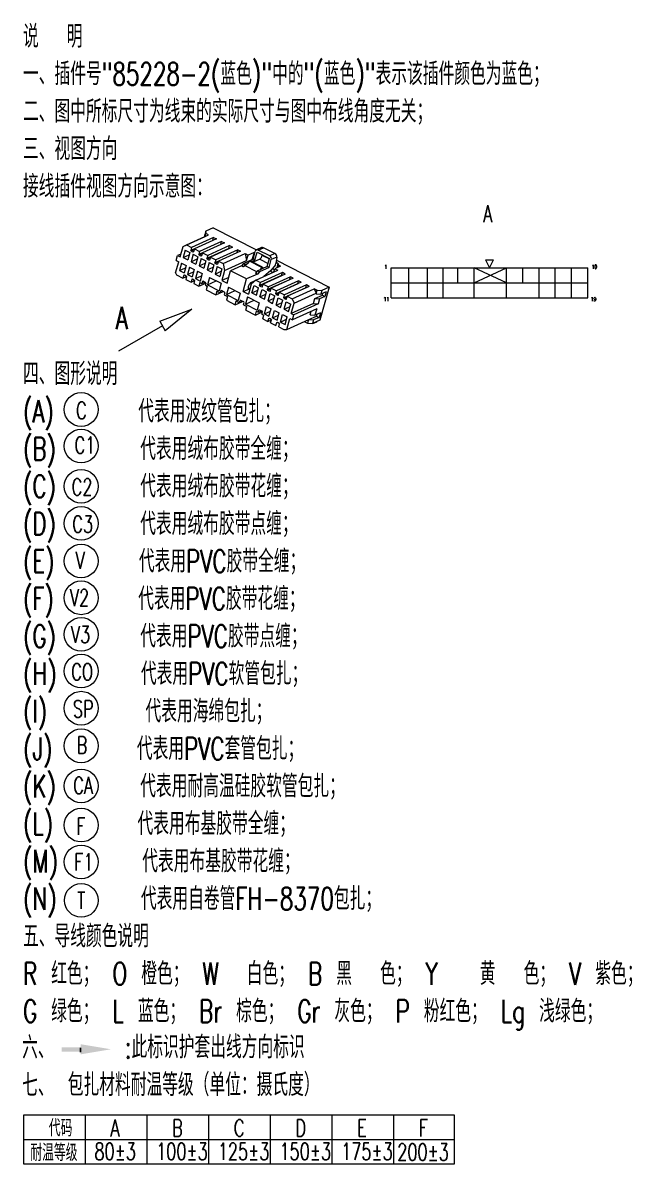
# Model space of a CAD drawing. Header units: millimetres. Extents: x 3123 to 4312, y 321 to 1162.
# Drawn here: x 3977.5 to 4085.9, y 637 to 840 of the extents above; entities that cross this region are included whole.
import ezdxf

# ---------------------------------------------------------------- set-up
doc = ezdxf.new("R2010")
doc.units = ezdxf.units.MM
doc.layers.add('0Filament', color=7, linetype='Continuous', lineweight=20)
doc.styles.add('HZ', font='TXT', dxfattribs={"width": 0.7, "height": 4, "bigfont": 'HZTXT'})

msp = doc.modelspace()

# ---------------------------------------------------------------- hatches: boundary and pattern name
at = {"layer": '0Filament'}
msp.add_hatch(color=256, dxfattribs=at).paths.add_polyline_path([(3987.8, 657.782), (3984.394, 657.782), (3984.394, 657.006), (3987.8, 657.006)])

# ---------------------------------------------------------------- linework, layer by layer
at = {"layer": '0Filament', "ltscale": 0.214814}
for p, q in [((4006.02, 800.225), (4009.932, 802)), ((4006.658, 800.501), (4010.57, 802.276)), ((4012.729, 800.572), (4008.817, 798.796)), ((4014.306, 800.369), (4010.394, 798.593)), ((4014.796, 800.119), (4010.884, 798.343)), ((4013.15, 797.186), (4017.062, 798.961)), ((4018.947, 794.225), (4022.859, 796.001)), ((4024.977, 794.317), (4021.065, 792.542)), ((4025.125, 794.844), (4021.213, 793.068)), ((4025.615, 794.593), (4021.703, 792.818)), ((4026.554, 794.114), (4022.642, 792.338)), ((4025.439, 790.91), (4029.351, 792.686)), ((4024.457, 785.439), (4028.37, 787.214))]:
    msp.add_line(p, q, dxfattribs=at)
at = {"layer": '0Filament', "ltscale": 0.034189}
for p, q in [((4010.049, 802.945), (4009.863, 802.287)), ((4009.026, 793.821), (4008.84, 793.163)), ((4010.332, 793.154), (4010.147, 792.496)), ((4012.047, 792.278), (4011.862, 791.62)), ((4029.692, 791.794), (4029.878, 792.452)), ((4030.707, 792.396), (4030.522, 791.737)), ((4013.925, 791.319), (4013.74, 790.661)), ((4015.291, 789.869), (4015.477, 790.527)), ((4017.169, 788.91), (4017.355, 789.568)), ((4018.884, 788.034), (4019.069, 788.692)), ((4020.19, 787.367), (4020.376, 788.025)), ((4029.236, 787.174), (4029.051, 786.516))]:
    msp.add_line(p, q, dxfattribs=at)
at = {"layer": '0Filament', "ltscale": 0.014991}
msp.add_line((4009.913, 801.992), (4009.863, 802.287), dxfattribs=at)
at = {"layer": '0Filament', "ltscale": 0.027351}
for p, q in [((4009.932, 802), (4010.08, 802.527)), ((4007.536, 800.053), (4007.388, 799.526)), ((4011.3, 801.302), (4011.448, 801.828)), ((4014.158, 799.842), (4014.306, 800.369)), ((4008.026, 799.802), (4007.878, 799.276)), ((4009.455, 799.073), (4009.307, 798.546)), ((4010.394, 798.593), (4010.246, 798.067)), ((4011.823, 797.863), (4011.674, 797.337)), ((4015.587, 799.112), (4015.735, 799.639)), ((4012.313, 797.613), (4012.164, 797.087)), ((4006.151, 795.138), (4006.003, 794.612)), ((4007.58, 794.409), (4007.432, 793.882)), ((4008.07, 794.158), (4007.922, 793.632)), ((4019.636, 793.271), (4019.784, 793.798)), ((4023.548, 795.047), (4023.696, 795.573)), ((4026.406, 793.587), (4026.554, 794.114)), ((4021.065, 792.542), (4021.213, 793.068)), ((4021.555, 792.291), (4021.703, 792.818)), ((4022.494, 791.812), (4022.642, 792.338)), ((4022.984, 791.562), (4023.132, 792.088)), ((4027.835, 792.858), (4027.983, 793.384)), ((4029.693, 791.909), (4029.841, 792.436)), ((4023.923, 791.082), (4024.071, 791.609)), ((4024.413, 790.832), (4024.561, 791.358)), ((4021.599, 786.647), (4021.747, 787.174)), ((4022.538, 786.168), (4022.686, 786.694)), ((4023.028, 785.918), (4023.176, 786.444))]:
    msp.add_line(p, q, dxfattribs=at)
at = {"layer": '0Filament', "ltscale": 0.034777}
for p, q in [((4009.932, 802), (4010.57, 802.276)), ((4006.02, 800.225), (4006.658, 800.501))]:
    msp.add_line(p, q, dxfattribs=at)
at = {"layer": '0Filament', "ltscale": 0.071605}
for p, q in [((4011.353, 803.537), (4010.049, 802.945)), ((4032.011, 792.987), (4030.707, 792.396)), ((4030.355, 787.108), (4029.051, 786.516))]:
    msp.add_line(p, q, dxfattribs=at)
at = {"layer": '0Filament', "ltscale": 0.020395}
msp.add_line((4010.117, 802.543), (4010.049, 802.945), dxfattribs=at)
at = {"layer": '0Filament', "ltscale": 0.002009}
for p, q in [((4010.117, 802.543), (4010.08, 802.527)), ((4029.878, 792.452), (4029.841, 792.436))]:
    msp.add_line(p, q, dxfattribs=at)
at = {"layer": '0Filament', "ltscale": 0.027506}
for p, q in [((4010.57, 802.276), (4010.08, 802.527)), ((4011.448, 801.828), (4011.938, 801.578)), ((4012.877, 801.098), (4013.367, 800.848)), ((4014.306, 800.369), (4014.796, 800.119)), ((4015.735, 799.639), (4016.225, 799.389)), ((4024.186, 795.323), (4023.696, 795.573)), ((4025.615, 794.593), (4025.125, 794.844)), ((4028.473, 793.134), (4027.983, 793.384)), ((4029.841, 792.436), (4029.351, 792.686))]:
    msp.add_line(p, q, dxfattribs=at)
at = {"layer": '0Filament', "ltscale": 0.43274}
for p, q in [((4011.353, 803.537), (4019.061, 799.601)), ((4059.843, 797.831), (4061.227, 797.831)), ((4059.843, 797.831), (4060.535, 796.447)), ((4060.535, 796.447), (4061.227, 797.831)), ((4043.051, 791.106), (4043.051, 796.447)), ((4043.051, 796.447), (4078.02, 796.447)), ((4046.2, 791.106), (4046.2, 796.447)), ((4049.478, 791.106), (4049.478, 796.447)), ((4052.307, 791.106), (4052.307, 796.447)), ((4054.878, 793.776), (4054.878, 796.447)), ((4057.771, 791.106), (4057.771, 796.447)), ((4063.556, 793.776), (4057.771, 796.447)), ((4057.771, 793.776), (4063.556, 796.447)), ((4063.556, 791.106), (4063.556, 796.447)), ((4066.449, 793.776), (4066.449, 796.447)), ((4069.342, 791.106), (4069.342, 796.447)), ((4072.235, 791.106), (4072.235, 796.447)), ((4075.127, 791.106), (4075.127, 796.447)), ((4078.02, 791.106), (4078.02, 796.447)), ((4043.051, 793.776), (4078.02, 793.776)), ((4043.051, 791.106), (4078.02, 791.106))]:
    msp.add_line(p, q, dxfattribs=at)
at = {"layer": '0Filament', "ltscale": 0.09573}
msp.add_line((4005.501, 798.382), (4006.02, 800.225), dxfattribs=at)
at = {"layer": '0Filament', "ltscale": 0.049281}
msp.add_line((4006.658, 800.501), (4007.536, 800.053), dxfattribs=at)
at = {"layer": '0Filament', "ltscale": 0.214816}
for p, q in [((4011.3, 801.302), (4007.388, 799.526)), ((4011.448, 801.828), (4007.536, 800.053)), ((4011.938, 801.578), (4008.026, 799.802)), ((4012.877, 801.098), (4008.965, 799.323)), ((4013.367, 800.848), (4009.455, 799.073)), ((4014.158, 799.842), (4010.246, 798.067)), ((4015.587, 799.112), (4011.674, 797.337)), ((4015.735, 799.639), (4011.823, 797.863)), ((4016.225, 799.389), (4012.313, 797.613)), ((4013.402, 795.927), (4017.314, 797.702)), ((4023.548, 795.047), (4019.636, 793.271)), ((4023.696, 795.573), (4019.784, 793.798)), ((4027.044, 793.864), (4023.132, 792.088)), ((4026.406, 793.587), (4022.494, 791.812)), ((4027.835, 792.858), (4023.923, 791.082)), ((4027.983, 793.384), (4024.071, 791.609)), ((4028.473, 793.134), (4024.561, 791.358)), ((4025.78, 790.133), (4029.693, 791.909))]:
    msp.add_line(p, q, dxfattribs=at)
at = {"layer": '0Filament', "ltscale": 0.000609419}
for p, q in [((4011.3, 801.302), (4011.305, 801.291)), ((4027.84, 792.847), (4027.835, 792.858))]:
    msp.add_line(p, q, dxfattribs=at)
at = {"layer": '0Filament', "ltscale": 0.027352}
for p, q in [((4012.729, 800.572), (4012.877, 801.098)), ((4008.965, 799.323), (4008.817, 798.796)), ((4010.884, 798.343), (4010.735, 797.816)), ((4006.641, 794.888), (4006.493, 794.362)), ((4024.977, 794.317), (4025.125, 794.844)), ((4020.126, 793.021), (4020.274, 793.548)), ((4021.109, 786.898), (4021.257, 787.424))]:
    msp.add_line(p, q, dxfattribs=at)
at = {"layer": '0Filament', "ltscale": 0.000608721}
for p, q in [((4012.729, 800.572), (4012.734, 800.561)), ((4023.553, 795.036), (4023.548, 795.047)), ((4024.982, 794.306), (4024.977, 794.317))]:
    msp.add_line(p, q, dxfattribs=at)
at = {"layer": '0Filament', "ltscale": 0.000608106}
for p, q in [((4014.158, 799.842), (4014.163, 799.831)), ((4026.411, 793.576), (4026.406, 793.587))]:
    msp.add_line(p, q, dxfattribs=at)
at = {"layer": '0Filament', "ltscale": 0.051281}
msp.add_line((4019.989, 800.022), (4019.055, 799.598), dxfattribs=at)
at = {"layer": '0Filament', "ltscale": 0.050123}
for p, q in [((4019.385, 799.582), (4020.298, 799.996)), ((4022.339, 798.954), (4021.427, 798.539))]:
    msp.add_line(p, q, dxfattribs=at)
at = {"layer": '0Filament', "ltscale": 0.114608}
for p, q in [((4022.339, 798.954), (4020.298, 799.996)), ((4021.427, 798.539), (4019.385, 799.582))]:
    msp.add_line(p, q, dxfattribs=at)
at = {"layer": '0Filament', "ltscale": 0.045585}
for p, q in [((4004.804, 797.733), (4005.051, 798.611)), ((4029.21, 790.083), (4029.457, 790.96)), ((4030.287, 790.904), (4030.04, 790.026)), ((4025.463, 787.184), (4025.71, 788.061))]:
    msp.add_line(p, q, dxfattribs=at)
at = {"layer": '0Filament', "ltscale": 0.032344}
msp.add_line((4005.641, 798.878), (4005.051, 798.611), dxfattribs=at)
at = {"layer": '0Filament', "ltscale": 0.025213}
for p, q in [((4005.051, 798.611), (4005.501, 798.382)), ((4004.804, 797.733), (4005.253, 797.504)), ((4029.752, 787.842), (4030.201, 787.612)), ((4025.014, 787.413), (4025.463, 787.184))]:
    msp.add_line(p, q, dxfattribs=at)
at = {"layer": '0Filament', "ltscale": 0.068379}
for p, q in [((4006.392, 799.557), (4006.021, 798.241)), ((4008.638, 798.411), (4008.267, 797.094)), ((4009.25, 798.098), (4008.879, 796.782)), ((4005.749, 797.276), (4005.378, 795.96)), ((4007.995, 796.129), (4007.624, 794.813)), ((4011.496, 796.951), (4011.125, 795.635)), ((4012.813, 793.669), (4012.442, 792.353)), ((4014.099, 793.012), (4013.728, 791.696)), ((4016.181, 791.949), (4015.81, 790.633)), ((4018.27, 791.986), (4018.641, 793.303)), ((4020.515, 790.84), (4020.886, 792.156)), ((4021.128, 790.527), (4021.499, 791.843)), ((4017.467, 791.292), (4017.096, 789.976)), ((4022.557, 789.797), (4022.928, 791.114)), ((4023.373, 789.38), (4023.744, 790.697)), ((4021.914, 787.516), (4022.285, 788.832)), ((4024.159, 786.369), (4024.53, 787.685))]:
    msp.add_line(p, q, dxfattribs=at)
at = {"layer": '0Filament', "ltscale": 0.058808}
for p, q in [((4006.021, 798.241), (4007.092, 798.727)), ((4007.45, 797.511), (4008.521, 797.998)), ((4010.308, 796.052), (4011.379, 796.538)), ((4011.737, 795.322), (4012.808, 795.808)), ((4006.807, 795.23), (4007.878, 795.716)), ((4008.236, 794.5), (4009.307, 794.986)), ((4018.27, 791.986), (4019.341, 792.472)), ((4022.557, 789.797), (4023.628, 790.283)), ((4023.343, 786.786), (4024.414, 787.272))]:
    msp.add_line(p, q, dxfattribs=at)
at = {"layer": '0Filament', "ltscale": 0.045842}
for p, q in [((4006.021, 798.241), (4006.838, 797.824)), ((4009.25, 798.098), (4010.067, 797.681)), ((4005.749, 797.276), (4006.566, 796.859)), ((4010.308, 796.052), (4011.125, 795.635)), ((4006.807, 795.23), (4007.624, 794.813)), ((4022.285, 788.832), (4023.101, 788.415)), ((4023.343, 786.786), (4024.159, 786.369))]:
    msp.add_line(p, q, dxfattribs=at)
at = {"layer": '0Filament', "ltscale": 0.045844}
for p, q in [((4006.392, 799.557), (4007.209, 799.141)), ((4007.45, 797.511), (4008.267, 797.094)), ((4008.607, 795.816), (4009.424, 795.399)), ((4012.108, 796.639), (4012.925, 796.222)), ((4008.236, 794.5), (4009.053, 794.083)), ((4011.737, 795.322), (4012.554, 794.905)), ((4018.641, 793.303), (4019.457, 792.886)), ((4021.499, 791.843), (4022.315, 791.426)), ((4019.699, 791.257), (4020.515, 790.84)), ((4022.557, 789.797), (4023.373, 789.38)), ((4022.928, 791.114), (4023.744, 790.697)), ((4024.356, 790.384), (4025.173, 789.967)), ((4020.485, 788.245), (4021.301, 787.828)), ((4020.856, 789.562), (4021.672, 789.145)), ((4023.986, 789.067), (4024.802, 788.65))]:
    msp.add_line(p, q, dxfattribs=at)
at = {"layer": '0Filament', "ltscale": 0.068378}
for p, q in [((4007.209, 799.141), (4006.838, 797.824)), ((4007.821, 798.828), (4007.45, 797.511)), ((4006.566, 796.859), (4006.195, 795.543)), ((4007.178, 796.546), (4006.807, 795.23)), ((4008.607, 795.816), (4008.236, 794.5)), ((4010.067, 797.681), (4009.696, 796.365)), ((4010.679, 797.368), (4010.308, 796.052)), ((4012.108, 796.639), (4011.737, 795.322)), ((4012.925, 796.222), (4012.554, 794.905)), ((4009.424, 795.399), (4009.053, 794.083)), ((4010.73, 794.732), (4010.359, 793.416)), ((4019.086, 791.569), (4019.457, 792.886)), ((4019.699, 791.257), (4020.07, 792.573)), ((4019.549, 790.229), (4019.178, 788.913)), ((4021.944, 790.11), (4022.315, 791.426)), ((4023.986, 789.067), (4024.356, 790.384)), ((4024.802, 788.65), (4025.173, 789.967)), ((4020.485, 788.245), (4020.856, 789.562)), ((4021.301, 787.828), (4021.672, 789.145)), ((4022.73, 787.099), (4023.101, 788.415)), ((4023.343, 786.786), (4023.714, 788.102))]:
    msp.add_line(p, q, dxfattribs=at)
at = {"layer": '0Filament', "ltscale": 0.007071}
for p, q in [((4007.445, 799.397), (4007.388, 799.526)), ((4010.302, 797.937), (4010.246, 798.067)), ((4011.731, 797.207), (4011.674, 797.337)), ((4008.013, 794.288), (4008.07, 794.158)), ((4010.088, 793.694), (4010.031, 793.824)), ((4013.435, 791.985), (4013.379, 792.114)), ((4019.693, 793.142), (4019.636, 793.271)), ((4021.122, 792.412), (4021.065, 792.542)), ((4022.551, 791.682), (4022.494, 791.812)), ((4016.865, 790.233), (4016.808, 790.363)), ((4023.98, 790.953), (4023.923, 791.082)), ((4021.69, 787.303), (4021.747, 787.174))]:
    msp.add_line(p, q, dxfattribs=at)
at = {"layer": '0Filament', "ltscale": 0.029403}
for p, q in [((4007.98, 799.64), (4007.445, 799.397)), ((4012.267, 797.45), (4011.731, 797.207))]:
    msp.add_line(p, q, dxfattribs=at)
at = {"layer": '0Filament', "ltscale": 0.018336}
for p, q in [((4007.771, 799.23), (4007.445, 799.397)), ((4018.784, 797.781), (4018.458, 797.948)), ((4012.058, 797.041), (4011.731, 797.207)), ((4017.063, 796.999), (4016.736, 797.166))]:
    msp.add_line(p, q, dxfattribs=at)
at = {"layer": '0Filament', "ltscale": 0.005882}
for p, q in [((4007.878, 799.278), (4007.771, 799.23)), ((4010.736, 797.819), (4010.629, 797.77)), ((4022.984, 791.564), (4022.877, 791.516))]:
    msp.add_line(p, q, dxfattribs=at)
at = {"layer": '0Filament', "ltscale": 0.005796}
for p, q in [((4007.878, 799.276), (4007.771, 799.23)), ((4009.307, 798.546), (4009.2, 798.5)), ((4010.735, 797.816), (4010.629, 797.77)), ((4012.164, 797.087), (4012.058, 797.041)), ((4006.151, 795.138), (4006.258, 795.184)), ((4007.58, 794.409), (4007.687, 794.455)), ((4009.582, 794.053), (4009.475, 794.007)), ((4012.848, 792.385), (4012.741, 792.339)), ((4020.126, 793.021), (4020.019, 792.975)), ((4021.555, 792.291), (4021.448, 792.245)), ((4016.277, 790.634), (4016.171, 790.588)), ((4022.984, 791.562), (4022.877, 791.516)), ((4019.625, 788.924), (4019.519, 788.878)), ((4021.257, 787.424), (4021.364, 787.47)), ((4022.686, 786.694), (4022.793, 786.74))]:
    msp.add_line(p, q, dxfattribs=at)
at = {"layer": '0Filament', "ltscale": 0.045843}
for p, q in [((4007.821, 798.828), (4008.638, 798.411)), ((4005.378, 795.96), (4006.195, 795.543)), ((4007.178, 796.546), (4007.995, 796.129)), ((4008.879, 796.782), (4009.696, 796.365)), ((4010.679, 797.368), (4011.496, 796.951)), ((4018.27, 791.986), (4019.086, 791.569)), ((4020.07, 792.573), (4020.886, 792.156)), ((4021.128, 790.527), (4021.944, 790.11)), ((4023.714, 788.102), (4024.53, 787.685)), ((4021.914, 787.516), (4022.73, 787.099))]:
    msp.add_line(p, q, dxfattribs=at)
at = {"layer": '0Filament', "ltscale": 0.052719}
for p, q in [((4008.026, 799.802), (4008.965, 799.323)), ((4010.884, 798.343), (4011.823, 797.863)), ((4012.902, 794.151), (4013.841, 793.671)), ((4021.703, 792.818), (4022.642, 792.338)), ((4023.132, 792.088), (4024.071, 791.609)), ((4021.599, 786.647), (4022.538, 786.168)), ((4023.028, 785.918), (4023.967, 785.438))]:
    msp.add_line(p, q, dxfattribs=at)
at = {"layer": '0Filament', "ltscale": 0.00707}
for p, q in [((4008.873, 798.667), (4008.817, 798.796)), ((4006.584, 795.018), (4006.641, 794.888)), ((4020.131, 788.565), (4020.074, 788.695)), ((4023.119, 786.574), (4023.176, 786.444))]:
    msp.add_line(p, q, dxfattribs=at)
at = {"layer": '0Filament', "ltscale": 0.029405}
for p, q in [((4009.409, 798.91), (4008.873, 798.667)), ((4010.838, 798.18), (4010.302, 797.937)), ((4020.228, 793.385), (4019.693, 793.142)), ((4021.657, 792.655), (4021.122, 792.412)), ((4023.086, 791.925), (4022.551, 791.682)), ((4024.515, 791.196), (4023.98, 790.953))]:
    msp.add_line(p, q, dxfattribs=at)
at = {"layer": '0Filament', "ltscale": 0.018338}
for p, q in [((4009.2, 798.5), (4008.873, 798.667)), ((4010.629, 797.77), (4010.302, 797.937)), ((4016.718, 796.613), (4016.391, 796.78)), ((4019.594, 795.707), (4019.268, 795.874)), ((4021.316, 796.488), (4020.989, 796.655)), ((4023.045, 796.912), (4023.372, 796.745)), ((4006.258, 795.184), (4006.584, 795.018)), ((4007.687, 794.455), (4008.013, 794.288)), ((4019.249, 795.321), (4018.922, 795.487)), ((4020.019, 792.975), (4019.693, 793.142)), ((4021.448, 792.245), (4021.122, 792.412)), ((4022.877, 791.516), (4022.551, 791.682)), ((4024.306, 790.786), (4023.98, 790.953)), ((4021.364, 787.47), (4021.69, 787.303)), ((4022.793, 786.74), (4023.119, 786.574))]:
    msp.add_line(p, q, dxfattribs=at)
at = {"layer": '0Filament', "ltscale": 0.00588}
for p, q in [((4009.307, 798.549), (4009.2, 798.5)), ((4020.127, 793.024), (4020.019, 792.975)), ((4021.555, 792.294), (4021.448, 792.245)), ((4024.413, 790.834), (4024.306, 790.786))]:
    msp.add_line(p, q, dxfattribs=at)
at = {"layer": '0Filament', "ltscale": 0.052721}
for p, q in [((4009.455, 799.073), (4010.394, 798.593)), ((4016.699, 792.212), (4017.638, 791.732)), ((4020.274, 793.548), (4021.213, 793.068))]:
    msp.add_line(p, q, dxfattribs=at)
at = {"layer": '0Filament', "ltscale": 0.000608805}
msp.add_line((4015.587, 799.112), (4015.592, 799.101), dxfattribs=at)
at = {"layer": '0Filament', "ltscale": 0.094519}
for p, q in [((4018.458, 797.948), (4016.736, 797.166)), ((4021.316, 796.488), (4019.594, 795.707))]:
    msp.add_line(p, q, dxfattribs=at)
at = {"layer": '0Filament', "ltscale": 0.064202}
for p, q in [((4017.062, 798.961), (4017.314, 797.702)), ((4013.15, 797.186), (4013.402, 795.927))]:
    msp.add_line(p, q, dxfattribs=at)
at = {"layer": '0Filament', "ltscale": 0.029798}
for p, q in [((4017.062, 798.961), (4017.593, 798.69)), ((4022.329, 796.272), (4022.859, 796.001)), ((4013.379, 792.114), (4012.848, 792.385)), ((4016.808, 790.363), (4016.277, 790.634))]:
    msp.add_line(p, q, dxfattribs=at)
at = {"layer": '0Filament', "ltscale": 0.051322}
msp.add_line((4017.314, 797.702), (4017.593, 798.69), dxfattribs=at)
at = {"layer": '0Filament', "ltscale": 0.057285}
for p, q in [((4018.636, 799.164), (4017.593, 798.69)), ((4023.372, 796.745), (4022.329, 796.272))]:
    msp.add_line(p, q, dxfattribs=at)
at = {"layer": '0Filament', "ltscale": 0.067625}
msp.add_line((4018.636, 799.164), (4018.269, 797.862), dxfattribs=at)
at = {"layer": '0Filament', "ltscale": 0.072937}
for p, q in [((4018.458, 797.948), (4018.853, 799.352)), ((4021.316, 796.488), (4021.711, 797.892))]:
    msp.add_line(p, q, dxfattribs=at)
at = {"layer": '0Filament', "ltscale": 0.067138}
msp.add_line((4019.696, 797.965), (4018.474, 797.41), dxfattribs=at)
at = {"layer": '0Filament', "ltscale": 0.008064}
msp.add_line((4018.636, 799.164), (4018.78, 799.09), dxfattribs=at)
at = {"layer": '0Filament', "ltscale": 0.074706}
for p, q in [((4018.784, 797.781), (4019.189, 799.219)), ((4020.989, 796.655), (4021.394, 798.093))]:
    msp.add_line(p, q, dxfattribs=at)
at = {"layer": '0Filament', "ltscale": 0.123776}
for p, q in [((4019.189, 799.219), (4021.394, 798.093)), ((4020.032, 796.489), (4017.827, 797.614)), ((4020.163, 796.548), (4017.958, 797.674))]:
    msp.add_line(p, q, dxfattribs=at)
at = {"layer": '0Filament', "ltscale": 0.019928}
msp.add_line((4019.947, 798.275), (4019.696, 797.965), dxfattribs=at)
at = {"layer": '0Filament', "ltscale": 0.081558}
msp.add_line((4019.696, 797.965), (4021.149, 797.223), dxfattribs=at)
at = {"layer": '0Filament', "ltscale": 0.01214}
for p, q in [((4019.947, 798.275), (4020.013, 798.509)), ((4022.478, 796.982), (4022.544, 797.216))]:
    msp.add_line(p, q, dxfattribs=at)
at = {"layer": '0Filament', "ltscale": 0.013681}
msp.add_line((4020.049, 798.78), (4020.013, 798.509), dxfattribs=at)
at = {"layer": '0Filament', "ltscale": 0.074931}
msp.add_line((4020.038, 798.699), (4021.373, 798.018), dxfattribs=at)
at = {"layer": '0Filament', "ltscale": 0.053937}
msp.add_line((4022.693, 798.338), (4021.711, 797.892), dxfattribs=at)
at = {"layer": '0Filament', "ltscale": 0.056592}
msp.add_line((4022.693, 798.338), (4022.544, 797.216), dxfattribs=at)
at = {"layer": '0Filament', "ltscale": 0.102568}
msp.add_line((4004.697, 795.53), (4005.253, 797.504), dxfattribs=at)
at = {"layer": '0Filament', "ltscale": 0.05881}
for p, q in [((4005.378, 795.96), (4006.45, 796.446)), ((4008.879, 796.782), (4009.95, 797.268)), ((4019.699, 791.257), (4020.77, 791.743)), ((4021.128, 790.527), (4022.199, 791.013)), ((4020.485, 788.245), (4021.556, 788.731)), ((4021.914, 787.516), (4022.985, 788.002)), ((4023.986, 789.067), (4025.057, 789.554))]:
    msp.add_line(p, q, dxfattribs=at)
at = {"layer": '0Filament', "ltscale": 0.005881}
msp.add_line((4012.165, 797.089), (4012.058, 797.041), dxfattribs=at)
at = {"layer": '0Filament', "ltscale": 0.04699}
msp.add_line((4012.313, 797.613), (4013.15, 797.186), dxfattribs=at)
at = {"layer": '0Filament', "ltscale": 0.092272}
msp.add_line((4013.402, 795.927), (4012.902, 794.151), dxfattribs=at)
at = {"layer": '0Filament', "ltscale": 0.116243}
msp.add_line((4013.841, 793.671), (4014.471, 795.909), dxfattribs=at)
at = {"layer": '0Filament', "ltscale": 0.105414}
for p, q in [((4016.391, 796.78), (4014.471, 795.909)), ((4019.249, 795.321), (4017.329, 794.449))]:
    msp.add_line(p, q, dxfattribs=at)
at = {"layer": '0Filament', "ltscale": 0.160451}
msp.add_line((4017.329, 794.449), (4014.471, 795.909), dxfattribs=at)
at = {"layer": '0Filament', "ltscale": 0.025904}
for p, q in [((4016.736, 797.166), (4016.391, 796.78)), ((4017.425, 797.164), (4017.079, 796.777))]:
    msp.add_line(p, q, dxfattribs=at)
at = {"layer": '0Filament', "ltscale": 0.025903}
for p, q in [((4017.063, 796.999), (4016.718, 796.613)), ((4019.268, 795.874), (4018.922, 795.487)), ((4019.594, 795.707), (4019.249, 795.321))]:
    msp.add_line(p, q, dxfattribs=at)
at = {"layer": '0Filament', "ltscale": 0.01987}
msp.add_line((4017.079, 796.777), (4016.718, 796.613), dxfattribs=at)
at = {"layer": '0Filament', "ltscale": 0.019872}
for p, q in [((4017.425, 797.164), (4017.063, 796.999)), ((4019.629, 796.038), (4019.268, 795.874))]:
    msp.add_line(p, q, dxfattribs=at)
at = {"layer": '0Filament', "ltscale": 0.115485}
msp.add_line((4019.136, 795.727), (4017.079, 796.777), dxfattribs=at)
at = {"layer": '0Filament', "ltscale": 0.030221}
for p, q in [((4017.827, 797.614), (4017.425, 797.164)), ((4020.032, 796.489), (4019.629, 796.038))]:
    msp.add_line(p, q, dxfattribs=at)
at = {"layer": '0Filament', "ltscale": 0.00716}
for p, q in [((4017.958, 797.674), (4017.827, 797.614)), ((4020.163, 796.548), (4020.032, 796.489))]:
    msp.add_line(p, q, dxfattribs=at)
at = {"layer": '0Filament', "ltscale": 0.030122}
msp.add_line((4018.784, 797.781), (4018.236, 797.532), dxfattribs=at)
at = {"layer": '0Filament', "ltscale": 0.023647}
msp.add_line((4020.06, 796.233), (4019.629, 796.038), dxfattribs=at)
at = {"layer": '0Filament', "ltscale": 0.051}
msp.add_line((4020.989, 796.655), (4020.06, 796.233), dxfattribs=at)
at = {"layer": '0Filament', "ltscale": 0.016533}
msp.add_line((4020.163, 796.548), (4020.06, 796.233), dxfattribs=at)
at = {"layer": '0Filament', "ltscale": 0.082202}
msp.add_line((4021.641, 795.947), (4020.39, 794.88), dxfattribs=at)
at = {"layer": '0Filament', "ltscale": 0.026143}
msp.add_line((4021.981, 795.602), (4021.515, 795.84), dxfattribs=at)
at = {"layer": '0Filament', "ltscale": 0.066593}
msp.add_line((4022.478, 796.982), (4021.641, 795.947), dxfattribs=at)
at = {"layer": '0Filament', "ltscale": 0.021432}
msp.add_line((4022.268, 796.055), (4021.886, 796.25), dxfattribs=at)
at = {"layer": '0Filament', "ltscale": 0.030493}
msp.add_line((4022.163, 795.685), (4022.329, 796.272), dxfattribs=at)
at = {"layer": '0Filament', "ltscale": 0.018434}
msp.add_line((4022.57, 797.407), (4022.898, 797.239), dxfattribs=at)
at = {"layer": '0Filament'}
for p, q in [((4022.62, 797.784), (4032.011, 792.987)), ((4001.856, 786.962), (4007.552, 789.096)), ((4007.552, 789.096), (4002.856, 785.23)), ((4001.856, 786.962), (4002.856, 785.23)), ((3977.695, 637.002), (3977.695, 645.77)), ((3977.695, 645.77), (4054.232, 645.77)), ((3988.665, 637.002), (3988.665, 645.77)), ((3999.634, 637.002), (3999.634, 645.77)), ((4010.604, 637.002), (4010.604, 645.77)), ((4021.574, 637.002), (4021.574, 645.77)), ((4032.544, 637.002), (4032.544, 645.77)), ((4043.514, 637.002), (4043.514, 645.77)), ((4054.232, 645.77), (4054.232, 637.002)), ((3977.695, 641.386), (4054.232, 641.386)), ((4054.232, 637.002), (3977.695, 637.002))]:
    msp.add_line(p, q, dxfattribs=at)
at = {"layer": '0Filament', "ltscale": 0.042221}
msp.add_line((4022.898, 797.239), (4022.669, 796.426), dxfattribs=at)
at = {"layer": '0Filament', "ltscale": 0.017929}
msp.add_line((4022.898, 797.239), (4023.045, 796.912), dxfattribs=at)
at = {"layer": '0Filament', "ltscale": 0.018765}
msp.add_line((4023.045, 796.912), (4022.944, 796.551), dxfattribs=at)
at = {"layer": '0Filament', "ltscale": 0.017676}
msp.add_line((4004.697, 795.53), (4004.839, 795.206), dxfattribs=at)
at = {"layer": '0Filament', "ltscale": 0.065326}
msp.add_line((4004.839, 795.206), (4006.003, 794.612), dxfattribs=at)
at = {"layer": '0Filament', "ltscale": 0.034779}
for p, q in [((4006.003, 794.612), (4006.636, 794.899)), ((4007.432, 793.882), (4008.065, 794.17)), ((4021.109, 786.898), (4021.742, 787.185)), ((4023.967, 785.438), (4024.457, 785.439))]:
    msp.add_line(p, q, dxfattribs=at)
at = {"layer": '0Filament', "ltscale": 0.05272}
msp.add_line((4006.493, 794.362), (4007.432, 793.882), dxfattribs=at)
at = {"layer": '0Filament', "ltscale": 0.019484}
for p, q in [((4009.026, 793.821), (4009.373, 793.644)), ((4009.985, 793.331), (4010.332, 793.154)), ((4019.069, 788.692), (4019.416, 788.515)), ((4020.029, 788.202), (4020.376, 788.025))]:
    msp.add_line(p, q, dxfattribs=at)
at = {"layer": '0Filament', "ltscale": 0.018866}
for p, q in [((4009.475, 794.007), (4009.373, 793.644)), ((4019.416, 788.515), (4019.519, 788.878))]:
    msp.add_line(p, q, dxfattribs=at)
at = {"layer": '0Filament', "ltscale": 0.029366}
for p, q in [((4009.373, 793.644), (4009.908, 793.886)), ((4012.639, 791.976), (4013.174, 792.219)), ((4016.069, 790.224), (4016.603, 790.467)), ((4019.416, 788.515), (4019.951, 788.758))]:
    msp.add_line(p, q, dxfattribs=at)
at = {"layer": '0Filament', "ltscale": 0.025215}
for p, q in [((4010.031, 793.824), (4009.582, 794.053)), ((4030.803, 791.571), (4031.252, 791.342)), ((4020.074, 788.695), (4019.625, 788.924))]:
    msp.add_line(p, q, dxfattribs=at)
at = {"layer": '0Filament', "ltscale": 0.085718}
for p, q in [((4010.359, 793.416), (4011.921, 794.124)), ((4013.728, 791.696), (4015.289, 792.404))]:
    msp.add_line(p, q, dxfattribs=at)
at = {"layer": '0Filament', "ltscale": 0.116899}
for p, q in [((4010.73, 794.732), (4012.813, 793.669)), ((4017.096, 789.976), (4019.178, 788.913))]:
    msp.add_line(p, q, dxfattribs=at)
at = {"layer": '0Filament', "ltscale": 0.067629}
msp.add_line((4014.133, 794.71), (4012.902, 794.151), dxfattribs=at)
at = {"layer": '0Filament', "ltscale": 0.116244}
msp.add_line((4016.699, 792.212), (4017.329, 794.449), dxfattribs=at)
at = {"layer": '0Filament', "ltscale": 0.04101}
msp.add_line((4018.116, 793.812), (4018.863, 794.151), dxfattribs=at)
at = {"layer": '0Filament', "ltscale": 0.054054}
msp.add_line((4018.947, 794.225), (4018.138, 793.508), dxfattribs=at)
at = {"layer": '0Filament', "ltscale": 0.046988}
msp.add_line((4018.947, 794.225), (4019.784, 793.798), dxfattribs=at)
at = {"layer": '0Filament', "ltscale": 0.214815}
msp.add_line((4024.186, 795.323), (4020.274, 793.548), dxfattribs=at)
at = {"layer": '0Filament', "ltscale": 0.027507}
msp.add_line((4027.044, 793.864), (4026.554, 794.114), dxfattribs=at)
at = {"layer": '0Filament', "ltscale": 0.051573}
for p, q in [((4007.922, 793.632), (4008.84, 793.163)), ((4020.19, 787.367), (4021.109, 786.898))]:
    msp.add_line(p, q, dxfattribs=at)
at = {"layer": '0Filament', "ltscale": 0.067787}
msp.add_line((4008.84, 793.163), (4010.075, 793.723), dxfattribs=at)
at = {"layer": '0Filament', "ltscale": 0.018868}
for p, q in [((4010.088, 793.694), (4009.985, 793.331)), ((4016.069, 790.224), (4016.171, 790.588)), ((4020.029, 788.202), (4020.131, 788.565))]:
    msp.add_line(p, q, dxfattribs=at)
at = {"layer": '0Filament', "ltscale": 0.09627}
for p, q in [((4010.147, 792.496), (4011.862, 791.62)), ((4017.169, 788.91), (4018.884, 788.034))]:
    msp.add_line(p, q, dxfattribs=at)
at = {"layer": '0Filament', "ltscale": 0.1169}
for p, q in [((4010.359, 793.416), (4012.442, 792.353)), ((4014.099, 793.012), (4016.181, 791.949)), ((4013.728, 791.696), (4015.81, 790.633)), ((4017.467, 791.292), (4019.549, 790.229))]:
    msp.add_line(p, q, dxfattribs=at)
at = {"layer": '0Filament', "ltscale": 0.072225}
for p, q in [((4011.862, 791.62), (4013.177, 792.217)), ((4015.291, 789.869), (4016.606, 790.466))]:
    msp.add_line(p, q, dxfattribs=at)
at = {"layer": '0Filament', "ltscale": 0.033237}
for p, q in [((4012.047, 792.278), (4012.639, 791.976)), ((4013.333, 791.621), (4013.925, 791.319)), ((4015.477, 790.527), (4016.069, 790.224)), ((4016.763, 789.87), (4017.355, 789.568))]:
    msp.add_line(p, q, dxfattribs=at)
at = {"layer": '0Filament', "ltscale": 0.018867}
for p, q in [((4012.741, 792.339), (4012.639, 791.976)), ((4013.435, 791.985), (4013.333, 791.621)), ((4016.763, 789.87), (4016.865, 790.233))]:
    msp.add_line(p, q, dxfattribs=at)
at = {"layer": '0Filament', "ltscale": 0.060866}
msp.add_line((4016.699, 792.212), (4017.807, 792.715), dxfattribs=at)
at = {"layer": '0Filament', "ltscale": 0.011182}
msp.add_line((4017.807, 792.715), (4017.608, 792.816), dxfattribs=at)
at = {"layer": '0Filament', "ltscale": 0.092273}
msp.add_line((4018.138, 793.508), (4017.638, 791.732), dxfattribs=at)
at = {"layer": '0Filament', "ltscale": 0.042426}
msp.add_line((4029.351, 792.686), (4029.693, 791.909), dxfattribs=at)
at = {"layer": '0Filament', "ltscale": 0.041588}
for p, q in [((4029.692, 791.794), (4030.522, 791.737)), ((4029.878, 792.452), (4030.707, 792.396)), ((4029.21, 790.083), (4030.04, 790.026)), ((4029.457, 790.96), (4030.287, 790.904)), ((4028.641, 788.064), (4029.471, 788.008)), ((4028.406, 787.231), (4029.236, 787.174))]:
    msp.add_line(p, q, dxfattribs=at)
at = {"layer": '0Filament', "ltscale": 0.305424}
msp.add_line((4032.011, 792.987), (4030.355, 787.108), dxfattribs=at)
at = {"layer": '0Filament', "ltscale": 0.052987}
for p, q in [((4031.487, 792.175), (4030.522, 791.737)), ((4030.436, 788.446), (4029.471, 788.008)), ((4030.201, 787.612), (4029.236, 787.174))]:
    msp.add_line(p, q, dxfattribs=at)
at = {"layer": '0Filament', "ltscale": 0.017504}
for p, q in [((4030.803, 791.571), (4030.898, 791.908)), ((4029.752, 787.842), (4029.847, 788.179))]:
    msp.add_line(p, q, dxfattribs=at)
at = {"layer": '0Filament', "ltscale": 0.043305}
msp.add_line((4031.487, 792.175), (4031.252, 791.342), dxfattribs=at)
at = {"layer": '0Filament', "ltscale": 0.0871}
msp.add_line((4013.74, 790.661), (4015.291, 789.869), dxfattribs=at)
at = {"layer": '0Filament', "ltscale": 0.085717}
msp.add_line((4017.096, 789.976), (4018.657, 790.684), dxfattribs=at)
at = {"layer": '0Filament', "ltscale": 0.005795}
msp.add_line((4024.413, 790.832), (4024.306, 790.786), dxfattribs=at)
at = {"layer": '0Filament', "ltscale": 0.049282}
msp.add_line((4024.561, 791.358), (4025.439, 790.91), dxfattribs=at)
at = {"layer": '0Filament', "ltscale": 0.095729}
msp.add_line((4025.261, 788.291), (4025.78, 790.133), dxfattribs=at)
at = {"layer": '0Filament', "ltscale": 0.216823}
msp.add_line((4029.21, 790.083), (4025.261, 788.291), dxfattribs=at)
at = {"layer": '0Filament', "ltscale": 0.042425}
msp.add_line((4025.439, 790.91), (4025.78, 790.133), dxfattribs=at)
at = {"layer": '0Filament', "ltscale": 0.237729}
for p, q in [((4030.04, 790.026), (4025.71, 788.061)), ((4029.792, 789.149), (4025.463, 787.184))]:
    msp.add_line(p, q, dxfattribs=at)
at = {"layer": '0Filament', "ltscale": 0.073893}
for p, q in [((4029.457, 790.96), (4030.803, 791.571)), ((4028.406, 787.231), (4029.752, 787.842))]:
    msp.add_line(p, q, dxfattribs=at)
at = {"layer": '0Filament', "ltscale": 0.052988}
msp.add_line((4031.252, 791.342), (4030.287, 790.904), dxfattribs=at)
at = {"layer": '0Filament', "ltscale": 0.067786}
msp.add_line((4018.884, 788.034), (4020.118, 788.594), dxfattribs=at)
at = {"layer": '0Filament', "ltscale": 0.025214}
msp.add_line((4025.261, 788.291), (4025.71, 788.061), dxfattribs=at)
at = {"layer": '0Filament', "ltscale": 0.033459}
msp.add_line((4028.641, 788.064), (4028.823, 788.709), dxfattribs=at)
at = {"layer": '0Filament', "ltscale": 0.059261}
msp.add_line((4029.792, 789.149), (4029.471, 788.008), dxfattribs=at)
at = {"layer": '0Filament', "ltscale": 0.043307}
msp.add_line((4030.436, 788.446), (4030.201, 787.612), dxfattribs=at)
at = {"layer": '0Filament', "ltscale": 0.102567}
msp.add_line((4024.457, 785.439), (4025.014, 787.413), dxfattribs=at)
at = {"layer": '0Filament', "ltscale": 0.030987}
msp.add_line((4027.589, 786.86), (4028.141, 786.578), dxfattribs=at)
at = {"layer": '0Filament', "ltscale": 0.022794}
msp.add_line((4028.265, 787.017), (4028.141, 786.578), dxfattribs=at)
at = {"layer": '0Filament', "ltscale": 0.045584}
msp.add_line((4028.141, 786.578), (4029.051, 786.516), dxfattribs=at)
at = {"layer": '0Filament', "ltscale": 0.002423}
msp.add_line((4028.265, 787.017), (4028.308, 786.995), dxfattribs=at)
at = {"layer": '0Filament', "ltscale": 0.002548}
msp.add_line((4028.294, 787.015), (4028.344, 787.011), dxfattribs=at)
at = {"layer": '0Filament', "ltscale": 0.011396}
msp.add_line((4028.308, 786.995), (4028.37, 787.214), dxfattribs=at)
at = {"layer": '0Filament', "ltscale": 0.011397}
msp.add_line((4028.344, 787.011), (4028.406, 787.231), dxfattribs=at)
at = {"layer": '0Filament', "ltscale": 0.003742}
msp.add_line((4029.223, 786.53), (4029.157, 786.564), dxfattribs=at)
at = {"layer": '0Filament', "ltscale": 0.003153}
msp.add_line((4029.223, 786.53), (4029.22, 786.593), dxfattribs=at)
at = {"layer": '0Filament', "ltscale": 0.028643}
msp.add_line((4029.745, 786.767), (4029.223, 786.53), dxfattribs=at)
at = {"layer": '0Filament', "ltscale": 0.003828}
msp.add_line((4029.766, 786.841), (4029.745, 786.767), dxfattribs=at)
at = {"layer": '0Filament'}
msp.add_lwpolyline([(4002.356, 786.096), (3994.557, 781.593)], dxfattribs=at)
msp.add_lwpolyline([(3987.8, 657.689), (3987.8, 657.689), (3987.8, 656.948), (3987.8, 656.948)], close=True, dxfattribs=at)
for centre in [(3987.894, 771.226), (3987.894, 764.726), (3987.894, 757.57), (3987.894, 750.972), (3987.894, 744.282), (3987.894, 737.737), (3987.894, 731.23), (3987.894, 724.7), (3987.894, 718.102), (3987.894, 711.411), (3987.894, 704.271), (3987.894, 697.305), (3987.894, 690.764), (3987.909, 683.921)]:
    msp.add_circle(centre, 3, dxfattribs=at)
for centre, major_axis, ratio, start_param, end_param in [((4020.244, 799.589), (0.299, -0.408), 0.694756, 2.1970532, 2.9968569), ((4019.262, 799.143), (0.207, -0.455), 0.8196667, 3.1416659, 3.9126444), ((4019.262, 799.143), (0.207, -0.455), 0.8196667, 2.3418481, 3.1416659), ((4021.303, 798.101), (0.207, -0.455), 0.8196667, 0.7710518, 2.3418481), ((4022.285, 798.546), (0.299, -0.408), 0.694756, 0.6262568, 2.1970532), ((4017.962, 793.263), (-0.284, -0.557), 0.3992069, 3.6062114, 6.2831068), ((4017.962, 793.263), (-0.284, -0.557), 0.3992069, 6.2831068, 6.7478042)]:
    msp.add_ellipse(centre, major_axis=major_axis, ratio=ratio, start_param=start_param, end_param=end_param, dxfattribs=at)
msp.add_solid([(3987.8, 658.338), (3993.2, 657.438), (3987.8, 656.538)], dxfattribs=at)

# ---------------------------------------------------------------- texts
at = {"layer": '0Filament', "ltscale": 0.43274, "style": 'HZ', "width": 0.67}
for s, height, p in [('1', 0.702, (4041.823, 796.264)), ('10', 0.7024, (4078.686, 796.264)), ('11', 0.7024, (4041.672, 790.49)), ('19', 0.7024, (4078.535, 790.49))]:
    msp.add_text(s, height=height, dxfattribs=at).set_placement(p)
at = {"layer": '0Filament', "style": 'HZ', "width": 0.7}
for s, p in [('六、', (3977.39, 655.738)), (':此标识护套出线方向标识', (3995.649, 655.821)), ('七、', (3977.39, 649.04)), ('包扎材料耐温等级（单位：摄氏度）', (3985.507, 649.123))]:
    msp.add_text(s, height=4, dxfattribs=at).set_placement(p)
at = {"layer": '0Filament', "attachment_point": 1, "style": 'HZ'}
for s, insert, char_height, width in [('说  明\\P一、插件号"85228-2(蓝色)"中的"(蓝色)"表示该插件颜色为蓝色；\\P二、图中所标尺寸为线束的实际尺寸与图中布线角度无关；\\P三、视图方向\\P接线插件视图方向示意图：\\P\\P\\P\\P\\P四、图形说明\\P(A)      代表用波纹管包扎；\\P(B)      代表用绒布胶带全缠；\\P(C)      代表用绒布胶带花缠；\\P(D)      代表用绒布胶带点缠；\\P(E)      代表用PVC胶带全缠；\\P(F)      代表用PVC胶带花缠；\\P(G)      代表用PVC胶带点缠；\\P(H)      代表用PVC软管包扎；\\P(I)       代表用海绵包扎；\\P(J)      代表用PVC套管包扎；\\P(K)      代表用耐高温硅胶软管包扎；\\P(L)      代表用布基胶带全缠；\\P(M)      代表用布基胶带花缠；\\P(N)      代表用自卷管FH-8370包扎；\\P五、导线颜色说明\\PR 红色； O 橙色； W  白色； B 黑  色； Y   黄  色； V 紫色；\\PG 绿色； L 蓝色； Br 棕色； Gr 灰色； P 粉红色； Lg 浅绿色； ', (3977.541, 839.591), 4, 295.9853), ('A ', (4059.414, 807.565), 3, 150), ('A', (3994.036, 789.488), 4, 18.7219), ('C', (3986.993, 772.573), 3, 150), ('C1', (3986.705, 766.39), 3, 150), ('C2', (3986.208, 758.947), 3, 150), ('C3', (3986.321, 752.337), 3, 150), ('V', (3986.933, 745.914), 3, 150), ('V2', (3985.888, 739.247), 3, 150), ('V3', (3986.08, 732.709), 3, 150), ('CO', (3986.133, 726.064), 3, 150), ('SP', (3986.419, 719.475), 3, 150), ('B', (3987.093, 713.04), 3, 150), ('CA', (3986.486, 705.867), 3, 150), ('F', (3987.036, 698.582), 3, 150), ('F1', (3986.667, 692.244), 3, 150), ('T', (3987.186, 685.401), 3, 150), ('代码', (3982.134, 644.935), 3, 18.7219), ('A', (3993.104, 644.935), 3, 18.7219), ('B', (4004.074, 644.935), 3, 18.7219), ('C', (4015.044, 644.935), 3, 18.7219), ('D', (4026.014, 644.935), 3, 18.7219), ('E', (4036.984, 644.935), 3, 18.7219), ('F', (4047.954, 644.935), 3, 18.7219), ('耐温等级', (3978.844, 640.551), 3, 18.7219), ('80±3', (3990.253, 640.77), 3, 18.7219), ('100±3', (4001.223, 640.77), 3, 18.7219), ('125±3', (4012.193, 640.77), 3, 18.7219), ('150±3', (4023.163, 640.77), 3, 18.7219), ('175±3', (4034.133, 640.77), 3, 18.7219), ('200±3', (4044.116, 640.66), 3, 18.7219)]:
    msp.add_mtext(s, dxfattribs=dict(at, insert=insert, char_height=char_height, width=width))

doc.saveas('drawing.dxf')
